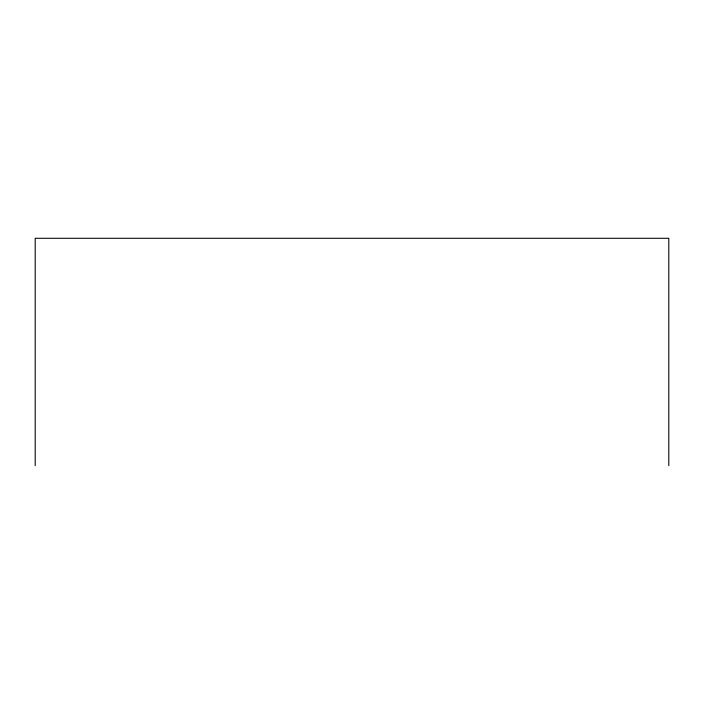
<?xml version="1.0" encoding="UTF-8"?>
<svg xmlns="http://www.w3.org/2000/svg" width="704" height="704" viewBox="0 0 704 704"><rect width="100%" height="100%" fill="white"/><g stroke="black" fill="none" stroke-linecap="round" stroke-linejoin="round"><path stroke-width="1.06" d="M668.8 465.705L668.8 238.295L35.2 238.295L35.2 465.705"/></g></svg>
